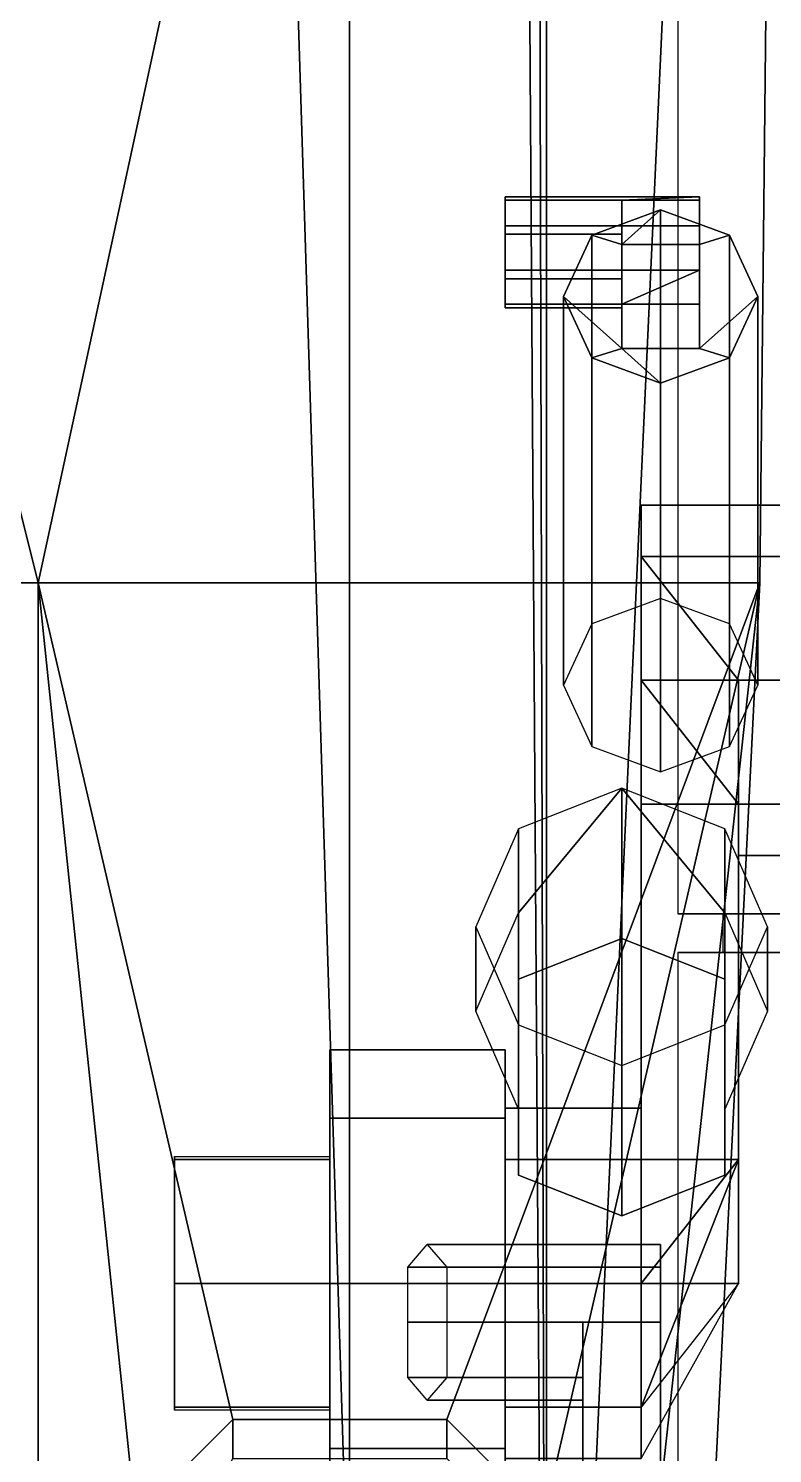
# Model space of a CAD drawing. Header units: millimetres. Extents: x -1.42 to 1.42, y -2.5 to 7.36.
# Drawn here: x 0.665 to 1.047, y -1.787 to -1.055 of the extents above; entities that cross this region are included whole.
import ezdxf

# ---------------------------------------------------------------- set-up
doc = ezdxf.new("R2010")
doc.units = ezdxf.units.MM
doc.header["$MEASUREMENT"] = 0
doc.layers.add('fenders', color=6, linetype='Continuous')
doc.layers.add('suspension', color=5, linetype='Continuous')

msp = doc.modelspace()

# ---------------------------------------------------------------- linework, layer by layer
for points in [[(0.71, 1.94, 0.4700000000000004), (0.8300000000000001, -1.889999999999999, 0.4700000000000002), (-0.8300000000000001, -1.889999999999999, 0.4700000000000002), (-0.71, 1.94, 0.4700000000000002)], [(0.71, 1.939999999999999, 0.4699999999999999), (0.8300000000000001, 1.94, 0.4700000000000002), (0.8300000000000001, -1.889999999999999, 0.4700000000000002), (0.71, 1.939999999999999, 0.4699999999999999)], [(0.9312844036697255, -2.35, 0.9500000000000001), (0.8300000000000001, -1.889999999999999, 0.4700000000000002), (0.8300000000000001, 1.94, 0.4700000000000002), (0.9038532110091753, 1.81, 0.8200000000000001)], [(0.9312844036697254, -2.35, 0.9500000000000001), (0.9312844036697255, -2.35, 0.95), (0.9038532110091753, 1.81, 0.8200000000000001), (0.9207339449541296, 1.79, 0.9)], [(0.9312844036697255, -2.349999999999999, 0.9500000000000001), (0.9312844036697255, -2.349999999999999, 0.9500000000000001), (0.9207339449541296, 1.79, 0.9), (0.9312844036697259, 1.79, 0.9500000000000001)], [(1.022311973888157, 1.759872765340634, 1.381391528426478), (1.060000000000001, 0.46, 1.56), (0.9312844036697254, -2.35, 0.9500000000000001), (0.9312844036697259, 1.79, 0.9500000000000001)], [(0.66, -0.65, 1.56), (0.66, -1.3, 1.56), (0.6699999999999551, -1.339999999999956, 1.560000000000011), (1.060000000000001, 0.4599999999999999, 1.56)], [(1.060000000000001, 0.46, 1.56), (0.67, -1.34, 1.56), (1.041009174311928, -1.34, 1.47), (1.060000000000001, 0.46, 1.56)], [(1.041009174311928, -1.34, 1.47), (0.9908256233287808, -2.350000000000001, 1.232173606210303), (0.9312844036697254, -2.35, 0.9500000000000001), (1.060000000000001, 0.46, 1.56)], [(-0.66, -1.3, 1.56), (-0.6700000000000012, -1.340000000000045, 1.559999999999988), (0.67, -1.339999999999956, 1.560000000000011), (0.66, -1.3, 1.56)], [(-0.6700000000000012, -1.34000000000001, 1.559999999999997), (-0.6699999999999999, -2, 1.396633663366339), (0.67, -2, 1.396633663366339), (0.67, -1.34, 1.56)], [(0.67, -1.34, 1.56), (0.77, -1.77, 1.429306196198254), (0.8800000000000001, -1.77, 1.402622219937127), (1.041009174311928, -1.34, 1.470000000000001)], [(0.6699999999999989, -1.34000000000001, 1.559999999999997), (0.6700000000000002, -2, 1.396633663366339), (0.72, -1.92, 1.416435643564357), (0.72, -1.82, 1.429059038693186)], [(0.6700000000000009, -1.340000000000029, 1.559999999999992), (0.7200000000000001, -1.820000000000002, 1.429059038693188), (0.77, -1.77, 1.429306196198254), (0.6700000000000017, -1.340000000000036, 1.55999999999999)], [(0.8799999999999988, -1.769999999999998, 1.402622219937127), (0.9299999999999999, -1.82, 1.378116902194671), (0.9299999999999999, -1.82, 1.378116902194671), (1.041009174311928, -1.34, 1.470000000000001)], [(0.929999999999997, -1.819999999999953, 1.378116902194686), (0.9299999999999999, -1.93, 1.350889179422394), (0.97, -1.99, 1.326334430178923), (1.041009174311928, -1.34, 1.470000000000001)], [(0.97, -1.99, 1.326334430178923), (0.97, -2.18, 1.279304727208626), (0.9908256233287808, -2.350000000000001, 1.232173606210303), (1.041009174311928, -1.34, 1.470000000000001)], [(0.77, -1.79, 1.464355701148751), (0.77, -1.77, 1.429306196198254), (0.72, -1.82, 1.421781590621972), (0.75, -1.83, 1.459306343097218)], [(0.8800000000000001, -1.79, 1.437671724887622), (0.8800000000000001, -1.77, 1.402622219937125), (0.77, -1.77, 1.429306196198254), (0.77, -1.79, 1.464355701148751)], [(0.9099999999999999, -1.82, 1.422968534242148), (0.9299999999999999, -1.819999999999941, 1.378116902194687), (0.8800000000000001, -1.77, 1.402622219937125), (0.8800000000000001, -1.79, 1.437671724887622)]]:
    msp.add_3dface(points)
at = {"layer": 'fenders'}
for points in [[(0.9988073394495441, -0.8899999999999999, 1.27), (0.9988073394495423, -1.51, 1.27), (1.420000000000001, -1.51, 1.27), (1.42, -0.8900000000000001, 1.27)], [(1.41, -1.51, 1.29), (1.42, -1.51, 1.27), (0.9988073394495423, -1.51, 1.27), (1.022018348623857, -1.51, 1.38)], [(1.022018348623857, -1.51, 1.38), (1.022018348623857, -1.53, 1.38), (1.41, -1.53, 1.29), (1.41, -1.51, 1.29)], [(0.998807339449541, -1.53, 1.27), (0.9988073394495408, -2.140000000000001, 1.27), (1.42, -2.140000000000001, 1.27), (1.42, -1.53, 1.27)], [(1.022018348623857, -1.53, 1.38), (0.9988073394495441, -1.53, 1.27), (1.42, -1.53, 1.27), (1.41, -1.53, 1.29)]]:
    msp.add_3dface(points, dxfattribs=at)
at = {"layer": 'suspension'}
for points in [[(0.9100000000000001, -1.143269804274349, 0.9763802850078136), (0.9100000000000001, -1.141468304511145, 0.9992705098312484), (1.01, -1.141468304511145, 0.9992705098312484), (0.9700000000000001, -1.143269804274349, 0.9763802850078136)], [(0.9100000000000001, -1.141468304511145, 0.9992705098312484), (0.9100000000000001, -1.156380285007814, 1.016730195725651), (1.01, -1.156380285007814, 1.016730195725651), (1.01, -1.141468304511145, 0.9992705098312484)], [(0.9700000000000001, -1.143269804274349, 0.9763802850078136), (1.01, -1.141468304511145, 0.9992705098312484), (1.01, -1.141468304511145, 0.9992705098312484), (1.01, -1.143269804274349, 0.9763802850078136)], [(1.01, -1.156380285007814, 1.016730195725651), (1.01, -1.179270509831248, 1.018531695488855), (1.01, -1.141468304511146, 0.9992705098312484), (1.01, -1.156380285007814, 1.016730195725651)], [(1.01, -1.179270509831248, 1.018531695488855), (1.01, -1.196730195725651, 1.003619714992186), (1.01, -1.143269804274349, 0.9763802850078136), (1.01, -1.141468304511145, 0.9992705098312484)], [(0.9100000000000001, -1.160729490168751, 0.9614683045111454), (0.9100000000000001, -1.143269804274349, 0.9763802850078136), (0.9700000000000001, -1.143269804274349, 0.9763802850078136), (0.9700000000000001, -1.160729490168751, 0.9614683045111454)], [(0.9900000000000002, -1.34790501866296, 0.5307072781607225), (0.9546446609406728, -1.360953507105625, 0.5373558150996947), (0.9546446609406728, -1.161197687220225, 0.9293986857425764), (0.9900000000000002, -1.148149198777559, 0.9227501488036043)], [(0.9700000000000001, -1.165969329261326, 0.9318299587983954), (0.9900000000000002, -1.148149198777559, 0.9227501488036043), (0.9546446609406728, -1.161197687220225, 0.9293986857425764)], [(0.9700000000000001, -1.165969329261326, 0.9318299587983954), (0.9700000000000001, -1.143269804274349, 0.9763802850078136), (0.9700000000000001, -1.143269804274349, 0.9763802850078136), (0.9700000000000001, -1.160729490168751, 0.9614683045111454)], [(0.9700000000000001, -1.165969329261326, 0.9318299587983954), (0.9700000000000001, -1.143269804274349, 0.9763802850078136), (1.01, -1.143269804274349, 0.9763802850078136), (1.01, -1.165969329261326, 0.9318299587983954)], [(1.01, -1.165969329261326, 0.9318299587983954), (1.025355339059328, -1.161197687220225, 0.9293986857425764), (0.9900000000000002, -1.148149198777559, 0.9227501488036043), (0.9700000000000001, -1.165969329261326, 0.9318299587983954)], [(1.025355339059328, -1.360953507105625, 0.5373558150996947), (0.9900000000000002, -1.34790501866296, 0.5307072781607225), (0.9900000000000002, -1.148149198777559, 0.9227501488036043), (1.025355339059328, -1.161197687220225, 0.9293986857425764)], [(1.01, -1.196730195725651, 1.003619714992186), (1.01, -1.219429720712628, 0.9590693887827682), (1.01, -1.165969329261326, 0.9318299587983954), (1.01, -1.143269804274349, 0.9763802850078136)], [(0.9100000000000001, -1.156380285007814, 1.016730195725651), (0.9100000000000001, -1.179270509831248, 1.018531695488855), (1.01, -1.179270509831248, 1.018531695488855), (1.01, -1.156380285007814, 1.016730195725651)], [(0.9100000000000001, -1.183619714992187, 0.963269804274349), (0.9100000000000001, -1.160729490168751, 0.9614683045111454), (0.9700000000000001, -1.160729490168751, 0.9614683045111454), (0.9700000000000001, -1.183619714992187, 0.963269804274349)], [(0.9546446609406728, -1.360953507105625, 0.5373558150996947), (0.9400000000000002, -1.392455344872378, 0.5534068031476997), (0.9400000000000002, -1.192699524986977, 0.9454496737905815), (0.9546446609406728, -1.161197687220225, 0.9293986857425764)], [(0.9700000000000001, -1.219429720712628, 0.9590693887827682), (0.9700000000000001, -1.165969329261326, 0.9318299587983954), (0.9546446609406728, -1.161197687220225, 0.9293986857425764), (0.9400000000000002, -1.192699524986977, 0.9454496737905815)], [(0.9700000000000001, -1.165969329261326, 0.9318299587983954), (0.9700000000000001, -1.160729490168751, 0.9614683045111454), (0.9700000000000001, -1.160729490168751, 0.9614683045111454), (0.9700000000000001, -1.183619714992187, 0.963269804274349)], [(1.01, -1.219429720712628, 0.9590693887827682), (1.04, -1.192699524986977, 0.9454496737905815), (1.025355339059328, -1.161197687220225, 0.9293986857425764), (1.01, -1.165969329261326, 0.9318299587983954)], [(1.04, -1.392455344872378, 0.5534068031476997), (1.025355339059328, -1.360953507105625, 0.5373558150996947), (1.025355339059328, -1.161197687220225, 0.9293986857425764), (1.04, -1.192699524986977, 0.9454496737905815)], [(0.9700000000000001, -1.165969329261326, 0.9318299587983954), (0.9700000000000001, -1.183619714992187, 0.963269804274349), (0.9700000000000001, -1.183619714992187, 0.963269804274349), (0.9700000000000001, -1.219429720712628, 0.9590693887827682)], [(0.9100000000000001, -1.179270509831248, 1.018531695488855), (0.9100000000000001, -1.196730195725651, 1.003619714992186), (0.9700000000000001, -1.196730195725651, 1.003619714992186), (1.01, -1.179270509831248, 1.018531695488855)], [(0.9100000000000001, -1.198531695488855, 0.9807294901687515), (0.9100000000000001, -1.183619714992187, 0.963269804274349), (0.9700000000000001, -1.183619714992187, 0.963269804274349), (0.9700000000000001, -1.198531695488855, 0.9807294901687515)], [(0.9700000000000001, -1.196730195725651, 1.003619714992186), (0.9700000000000001, -1.196730195725651, 1.003619714992186), (1.01, -1.196730195725651, 1.003619714992186), (1.01, -1.179270509831248, 1.018531695488855)], [(0.9700000000000001, -1.183619714992187, 0.963269804274349), (0.9700000000000001, -1.198531695488855, 0.9807294901687515), (0.9700000000000001, -1.198531695488855, 0.9807294901687515), (0.9700000000000001, -1.219429720712628, 0.9590693887827682)], [(0.9400000000000002, -1.392455344872378, 0.5534068031476997), (0.9546446609406728, -1.42395718263913, 0.5694577911957048), (0.9546446609406728, -1.22420136275373, 0.9615006618385866), (0.9400000000000002, -1.192699524986977, 0.9454496737905815)], [(0.9700000000000001, -1.219429720712628, 0.9590693887827682), (0.9400000000000002, -1.192699524986977, 0.9454496737905815), (0.9546446609406728, -1.22420136275373, 0.9615006618385866)], [(1.01, -1.219429720712628, 0.9590693887827682), (1.025355339059328, -1.22420136275373, 0.9615006618385866), (1.04, -1.192699524986977, 0.9454496737905815), (1.01, -1.219429720712628, 0.9590693887827682)], [(1.025355339059328, -1.42395718263913, 0.5694577911957048), (1.04, -1.392455344872378, 0.5534068031476997), (1.04, -1.192699524986977, 0.9454496737905815), (1.025355339059328, -1.22420136275373, 0.9615006618385866)], [(0.9100000000000001, -1.196730195725651, 1.003619714992186), (0.9100000000000001, -1.198531695488855, 0.9807294901687515), (0.9700000000000001, -1.198531695488855, 0.9807294901687515), (0.9700000000000001, -1.196730195725651, 1.003619714992186)], [(0.9700000000000001, -1.198531695488855, 0.9807294901687515), (0.9700000000000001, -1.198531695488855, 0.9807294901687515), (0.9700000000000001, -1.219429720712629, 0.9590693887827682), (0.9700000000000001, -1.196730195725651, 1.003619714992186)], [(0.9700000000000001, -1.196730195725651, 1.003619714992186), (0.9700000000000001, -1.219429720712628, 0.9590693887827682), (1.01, -1.219429720712628, 0.9590693887827682), (1.01, -1.196730195725651, 1.003619714992186)], [(0.9900000000000002, -1.237249851196396, 0.968149198777559), (0.9700000000000001, -1.219429720712628, 0.9590693887827682), (0.9546446609406728, -1.22420136275373, 0.9615006618385866)], [(1.025355339059328, -1.22420136275373, 0.9615006618385866), (1.01, -1.219429720712628, 0.9590693887827682), (0.9700000000000001, -1.219429720712628, 0.9590693887827682), (0.9900000000000002, -1.237249851196396, 0.968149198777559)], [(0.9546446609406728, -1.42395718263913, 0.5694577911957048), (0.9900000000000002, -1.437005671081796, 0.5761063281346772), (0.9900000000000002, -1.237249851196396, 0.968149198777559), (0.9546446609406728, -1.22420136275373, 0.9615006618385866)], [(0.9900000000000002, -1.437005671081796, 0.5761063281346772), (1.025355339059328, -1.42395718263913, 0.5694577911957048), (1.025355339059328, -1.22420136275373, 0.9615006618385866), (0.9900000000000002, -1.237249851196396, 0.968149198777559)], [(0.9799999999999995, -1.3, 0.3999999999999999), (0.9799999999999995, -1.326360389693211, 0.4636396103067892), (1.1, -1.326360389693211, 0.4636396103067892), (1.1, -1.3, 0.3999999999999999)], [(0.9799999999999995, -1.326360389693211, 0.3363603896932106), (0.9799999999999995, -1.3, 0.3999999999999999), (1.1, -1.3, 0.3999999999999999), (1.1, -1.326360389693211, 0.3363603896932106)], [(0.9799999999999995, -1.39, 0.3099999999999999), (0.9799999999999995, -1.326360389693211, 0.4636396103067892), (0.9799999999999995, -1.3, 0.3999999999999999), (0.9799999999999995, -1.326360389693211, 0.3363603896932106)], [(0.9799999999999995, -1.326360389693211, 0.4636396103067892), (1.03, -1.39, 0.49), (1.1, -1.39, 0.4899999999999999), (1.1, -1.326360389693211, 0.4636396103067892)], [(0.9799999999999995, -1.39, 0.3099999999999999), (0.9799999999999995, -1.326360389693211, 0.3363603896932106), (1.1, -1.326360389693211, 0.3363603896932106), (1.1, -1.39, 0.3099999999999999)], [(0.9799999999999995, -1.39, 0.49), (1.030000000000001, -1.390000000000002, 0.4900000000000007), (1.03, -1.39, 0.49), (0.9799999999999995, -1.326360389693211, 0.4636396103067892)], [(0.9799999999999995, -1.453639610306824, 0.336360389693225), (0.9799999999999995, -1.390000000000035, 0.4900000000000142), (0.9799999999999995, -1.326360389693211, 0.4636396103067892), (0.9799999999999995, -1.39, 0.3099999999999999)], [(1.03, -1.453639610306789, 0.3363603896932107), (0.9799999999999995, -1.39, 0.3099999999999999), (1.1, -1.39, 0.3099999999999999), (1.1, -1.453639610306789, 0.3363603896932106)], [(0.9799999999999995, -1.389999999999998, 0.4899999999999991), (0.9799999999999995, -1.636360389693211, 0.5936396103067894), (1.03, -1.636360389693211, 0.5936396103067894), (1.03, -1.39, 0.49)], [(0.9799999999999995, -1.453639610306789, 0.3363603896932107), (0.9799999999999995, -1.39, 0.3100000000000002), (0.9799999999999995, -1.39, 0.3100000000000002), (1.03, -1.453639610306789, 0.3363603896932108)], [(0.9799999999999995, -1.61, 0.53), (0.9799999999999995, -1.636360389693211, 0.5936396103067894), (0.9799999999999995, -1.39, 0.49)], [(0.9799999999999995, -1.636360389693211, 0.4663603896932108), (0.9799999999999995, -1.61, 0.53), (0.9799999999999995, -1.39, 0.49), (0.9799999999999995, -1.453639610306789, 0.3363603896932105)], [(1.03, -1.39, 0.49), (1.03, -1.453639610306789, 0.4636396103067892), (1.1, -1.453639610306789, 0.4636396103067892), (1.1, -1.39, 0.4899999999999999)], [(1.03, -1.636360389693211, 0.5936396103067894), (1.03, -1.636360389693211, 0.5936396103067894), (1.03, -1.453639610306789, 0.4636396103067892), (1.03, -1.39, 0.4899999999999999)], [(0.97, -1.445408382065371, 0.6300283622967995), (0.916966991411009, -1.509562611602703, 0.7563881009168307), (0.916966991411009, -1.543554480983947, 0.8610043177092976), (0.97, -1.522662630659108, 0.8677924913705879)], [(0.97, -1.445408382065371, 0.6300283622967995), (0.916966991411009, -1.466300232390211, 0.6232401886355092), (0.916966991411009, -1.509562611602703, 0.7563881009168307), (0.97, -1.445408382065371, 0.6300283622967995)], [(1.023033008588991, -1.466300232390211, 0.6232401886355092), (0.97, -1.445408382065371, 0.6300283622967995), (0.97, -1.445408382065371, 0.6300283622967995), (1.023033008588991, -1.509562611602703, 0.7563881009168307)], [(1.023033008588991, -1.509562611602703, 0.7563881009168307), (0.97, -1.445408382065371, 0.6300283622967995), (0.97, -1.522662630659108, 0.8677924913705879), (1.023033008588991, -1.543554480983947, 0.8610043177092976)], [(0.9799999999999995, -1.699999999999994, 0.4399999999999976), (0.9799999999999995, -1.453639610306789, 0.3363603896932105), (1.03, -1.453639610306798, 0.3363603896932144), (1.03, -1.7, 0.44)], [(0.9799999999999995, -1.7, 0.4400000000000001), (0.9799999999999995, -1.636360389693211, 0.4663603896932108), (0.9799999999999995, -1.453639610306789, 0.3363603896932105)], [(1.03, -1.453639610306789, 0.4636396103067892), (1.03, -1.48, 0.3999999999999999), (1.1, -1.48, 0.3999999999999999), (1.1, -1.453639610306789, 0.4636396103067892)], [(1.03, -1.48, 0.3999999999999999), (1.03, -1.453639610306789, 0.3363603896932106), (1.1, -1.453639610306789, 0.3363603896932106), (1.1, -1.48, 0.3999999999999999)], [(1.03, -1.636360389693211, 0.5936396103067894), (1.03, -1.7, 0.44), (1.03, -1.48, 0.3999999999999999), (1.03, -1.453639610306789, 0.4636396103067892)], [(1.03, -1.7, 0.44), (1.03, -1.7, 0.44), (1.03, -1.453639610306789, 0.3363603896932106), (1.03, -1.48, 0.3999999999999999)], [(0.916966991411009, -1.466300232390211, 0.6232401886355092), (0.895, -1.516737620787507, 0.6068520877186785), (0.895, -1.56, 0.74), (0.916966991411009, -1.509562611602703, 0.7563881009168307)], [(1.045, -1.516737620787507, 0.6068520877186785), (1.023033008588991, -1.466300232390211, 0.6232401886355092), (1.023033008588991, -1.509562611602703, 0.7563881009168307), (1.045, -1.56, 0.74)], [(0.916966991411009, -1.509562611602703, 0.7563881009168307), (0.9169669914110088, -1.610437388397297, 0.7236118990831693), (0.9169669914110088, -1.644429257778541, 0.8282281158756362), (0.916966991411009, -1.543554480983947, 0.8610043177092976)], [(1.023033008588991, -1.610437388397297, 0.7236118990831693), (1.023033008588991, -1.509562611602703, 0.7563881009168307), (1.023033008588991, -1.543554480983947, 0.8610043177092976), (1.023033008588991, -1.644429257778541, 0.8282281158756362)], [(0.895, -1.516737620787507, 0.6068520877186785), (0.9169669914110088, -1.567175009184804, 0.5904639868018478), (0.9169669914110088, -1.610437388397297, 0.7236118990831693), (0.895, -1.56, 0.74)], [(0.916966991411009, -1.543554480983947, 0.8610043177092976), (0.9169669914110088, -1.644429257778541, 0.8282281158756362), (0.97, -1.665321108103381, 0.8214399422143458), (0.97, -1.522662630659108, 0.8677924913705879)], [(0.97, -1.522662630659108, 0.8677924913705879), (0.97, -1.665321108103381, 0.8214399422143458), (1.023033008588991, -1.644429257778541, 0.8282281158756362), (1.023033008588991, -1.543554480983947, 0.8610043177092976)], [(1.023033008588991, -1.567175009184804, 0.5904639868018478), (1.045, -1.516737620787507, 0.6068520877186785), (1.045, -1.56, 0.74), (1.023033008588991, -1.610437388397297, 0.7236118990831693)], [(0.9169669914110088, -1.567175009184804, 0.5904639868018478), (0.97, -1.588066859509644, 0.5836758131405574), (0.97, -1.665321108103381, 0.8214399422143458), (0.9169669914110088, -1.644429257778541, 0.8282281158756362)], [(0.97, -1.588066859509644, 0.5836758131405574), (1.023033008588991, -1.567175009184804, 0.5904639868018478), (1.023033008588991, -1.644429257778541, 0.8282281158756362), (0.97, -1.665321108103381, 0.8214399422143458)], [(0.8199999999999998, -1.58, 0.53), (0.8199999999999998, -1.615147186257614, 0.6148528137423858), (0.9099999999999997, -1.615147186257615, 0.6148528137423858), (0.9099999999999997, -1.58, 0.53)], [(0.8199999999999998, -1.615147186257614, 0.4451471862576143), (0.8199999999999998, -1.58, 0.53), (0.9099999999999997, -1.58, 0.53), (0.9099999999999997, -1.615147186257615, 0.4451471862576143)], [(0.9099999999999997, -1.58, 0.5299999999999998), (0.9099999999999997, -1.615147186257614, 0.6148528137423854), (0.9099999999999997, -1.636360389693211, 0.5936396103067891), (0.9099999999999997, -1.61, 0.5299999999999998)], [(0.9099999999999997, -1.615147186257614, 0.4451471862576144), (0.9099999999999997, -1.58, 0.53), (0.9099999999999997, -1.61, 0.5300000000000002), (0.9099999999999997, -1.636360389693211, 0.4663603896932109)], [(0.8199999999999998, -1.636360389693211, 0.4663603896932108), (0.8199999999999998, -1.634852813742386, 0.47), (0.8199999999999998, -1.604852813742386, 0.47), (0.8199999999999998, -1.615147186257614, 0.4451471862576143)], [(0.9099999999999997, -1.61, 0.53), (0.9099999999999997, -1.636360389693211, 0.5936396103067894), (0.9799999999999995, -1.636360389693211, 0.5936396103067894), (0.9799999999999995, -1.61, 0.53)], [(0.9099999999999997, -1.636360389693211, 0.4663603896932108), (0.9099999999999997, -1.61, 0.53), (0.9799999999999995, -1.61, 0.53), (0.9799999999999995, -1.636360389693211, 0.4663603896932108)], [(0.8199999999999998, -1.7, 0.4400000000000001), (0.8199999999999998, -1.636360389693211, 0.4663603896932108), (0.8199999999999998, -1.615147186257614, 0.4451471862576143), (0.8199999999999998, -1.7, 0.41)], [(0.8199999999999998, -1.7, 0.41), (0.8199999999999998, -1.615147186257614, 0.4451471862576143), (0.9099999999999997, -1.615147186257615, 0.4451471862576143), (0.9099999999999997, -1.7, 0.41)], [(0.8199999999999998, -1.615147186257614, 0.6148528137423858), (0.8199999999999998, -1.7, 0.65), (0.9099999999999997, -1.7, 0.65), (0.9099999999999997, -1.615147186257615, 0.6148528137423858)], [(0.9099999999999997, -1.7, 0.4100000000000001), (0.9099999999999997, -1.615147186257615, 0.4451471862576143), (0.9099999999999997, -1.636360389693211, 0.4663603896932107), (0.9099999999999997, -1.7, 0.4400000000000002)], [(0.9099999999999997, -1.615147186257614, 0.6148528137423857), (0.9099999999999997, -1.7, 0.6500000000000001), (0.9099999999999997, -1.7, 0.6200000000000001), (0.9099999999999997, -1.636360389693211, 0.5936396103067892)], [(0.7399999999999998, -1.763639610306789, 0.4663603896932108), (0.7399999999999998, -1.765147186257614, 0.47), (0.7399999999999998, -1.634852813742386, 0.47), (0.7399999999999998, -1.636360389693211, 0.4663603896932108)], [(0.7399999999999998, -1.636360389693211, 0.4663603896932108), (0.7399999999999998, -1.634852813742386, 0.47), (0.8199999999999998, -1.634852813742386, 0.47), (0.8199999999999998, -1.636360389693211, 0.4663603896932108)], [(0.7399999999999998, -1.763639610306789, 0.4663603896932108), (0.7399999999999998, -1.636360389693211, 0.4663603896932108), (0.7399999999999998, -1.636360389693211, 0.4663603896932108), (0.7399999999999998, -1.7, 0.4400000000000001)], [(0.7399999999999998, -1.7, 0.4400000000000001), (0.7399999999999998, -1.636360389693211, 0.4663603896932108), (0.8199999999999998, -1.636360389693211, 0.4663603896932108), (0.8199999999999998, -1.7, 0.4400000000000001)], [(0.9099999999999997, -1.7, 0.4400000000000001), (0.9099999999999997, -1.636360389693211, 0.4663603896932108), (0.9799999999999995, -1.636360389693211, 0.4663603896932108), (0.9799999999999995, -1.7, 0.4400000000000001)], [(0.9099999999999997, -1.636360389693211, 0.5936396103067894), (0.9099999999999997, -1.7, 0.62), (0.9799999999999995, -1.7, 0.62), (0.9799999999999995, -1.636360389693211, 0.5936396103067894)], [(0.9799999999999995, -1.76363961030679, 0.5936396103067894), (0.9799999999999995, -1.79, 0.53), (1.03, -1.7, 0.44), (1.03, -1.636360389693211, 0.5936396103067894)], [(0.9799999999999995, -1.7, 0.6200000000000001), (0.9799999999999995, -1.76363961030679, 0.5936396103067895), (1.03, -1.636360389693211, 0.5936396103067895)], [(0.9799999999999995, -1.636360389693211, 0.5936396103067895), (0.9799999999999995, -1.7, 0.6200000000000001), (1.03, -1.636360389693211, 0.5936396103067895)], [(0.86, -1.691715728752538, 0.6517157287525381), (0.87, -1.68, 0.68), (0.99, -1.68, 0.68), (0.99, -1.691715728752538, 0.6517157287525381)], [(0.87, -1.68, 0.68), (0.88, -1.691715728752538, 0.708284271247462), (0.99, -1.691715728752538, 0.708284271247462), (0.99, -1.68, 0.68)], [(0.86, -1.72, 0.64), (0.86, -1.691715728752538, 0.6517157287525381), (0.99, -1.691715728752538, 0.6517157287525381), (0.99, -1.72, 0.64)], [(0.88, -1.691715728752538, 0.708284271247462), (0.88, -1.72, 0.7200000000000001), (0.99, -1.72, 0.7200000000000001), (0.99, -1.691715728752538, 0.708284271247462)], [(0.7399999999999998, -1.763639610306789, 0.4663603896932108), (0.7399999999999998, -1.7, 0.4400000000000001), (0.8199999999999998, -1.7, 0.4400000000000001), (0.8199999999999998, -1.763639610306789, 0.4663603896932108)], [(0.8199999999999998, -1.763639610306789, 0.4663603896932108), (0.8199999999999998, -1.7, 0.4400000000000001), (0.8199999999999998, -1.7, 0.41), (0.8199999999999998, -1.784852813742386, 0.4451471862576143)], [(0.8199999999999998, -1.784852813742386, 0.4451471862576143), (0.8199999999999998, -1.7, 0.41), (0.9099999999999997, -1.7, 0.41), (0.9099999999999997, -1.784852813742386, 0.4451471862576143)], [(0.8199999999999998, -1.7, 0.65), (0.8199999999999998, -1.784852813742386, 0.6148528137423858), (0.9099999999999997, -1.784852813742386, 0.6148528137423858), (0.9099999999999997, -1.7, 0.65)], [(0.9099999999999997, -1.784852813742386, 0.4451471862576144), (0.9099999999999997, -1.7, 0.4100000000000003), (0.9099999999999997, -1.7, 0.4400000000000002), (0.9099999999999997, -1.763639610306789, 0.4663603896932108)], [(0.9099999999999997, -1.76363961030679, 0.4663603896932108), (0.9099999999999997, -1.7, 0.4400000000000001), (0.9799999999999995, -1.7, 0.4400000000000001), (0.9799999999999995, -1.76363961030679, 0.4663603896932108)], [(0.9099999999999997, -1.7, 0.65), (0.9099999999999997, -1.784852813742386, 0.6148528137423858), (0.9099999999999997, -1.76363961030679, 0.5936396103067894), (0.9099999999999997, -1.7, 0.62)], [(0.9099999999999997, -1.7, 0.62), (0.9099999999999997, -1.76363961030679, 0.5936396103067894), (0.9799999999999995, -1.76363961030679, 0.5936396103067894), (0.9799999999999995, -1.7, 0.62)], [(0.9799999999999995, -1.76363961030679, 0.4663603896932109), (0.9799999999999995, -1.7, 0.4400000000000002), (1.03, -1.7, 0.4400000000000002), (1.029999999999999, -1.7, 0.4400000000000003)], [(0.86, -1.748284271247462, 0.6517157287525381), (0.86, -1.72, 0.64), (0.9500000000000001, -1.72, 0.64), (0.9500000000000001, -1.748284271247462, 0.6517157287525381)], [(0.88, -1.72, 0.7200000000000001), (0.88, -1.748284271247462, 0.708284271247462), (0.9500000000000001, -1.748284271247462, 0.708284271247462), (0.9500000000000001, -1.72, 0.7200000000000001)], [(0.9500000000000002, -1.72, 0.72), (0.9500000000000002, -1.72, 0.64), (0.9500000000000002, -1.72, 0.64), (0.9500000000000002, -2.04, 0.6900000000000001)], [(0.9500000000000002, -2.04, 0.6900000000000001), (0.9500000000000002, -1.72, 0.64), (0.9500000000000002, -2.12, 0.6), (0.9500000000000002, -2.1, 0.6900000000000001)], [(0.99, -1.72, 0.64), (0.99, -1.72, 0.72), (0.99, -2.04, 0.6900000000000001), (0.99, -1.72, 0.64)], [(0.99, -1.72, 0.64), (0.99, -2.04, 0.6900000000000001), (0.99, -2.1, 0.6900000000000001), (0.99, -2.12, 0.6)], [(0.87, -1.76, 0.68), (0.86, -1.748284271247462, 0.6517157287525381), (0.9500000000000001, -1.748284271247462, 0.6517157287525381), (0.9500000000000001, -1.76, 0.68)], [(0.88, -1.748284271247462, 0.708284271247462), (0.87, -1.76, 0.68), (0.9500000000000001, -1.76, 0.68), (0.9500000000000001, -1.748284271247462, 0.708284271247462)], [(0.7399999999999998, -1.765147186257614, 0.47), (0.7399999999999998, -1.763639610306789, 0.4663603896932108), (0.8199999999999998, -1.763639610306789, 0.4663603896932108), (0.8199999999999998, -1.765147186257614, 0.47)], [(0.8199999999999998, -1.765147186257614, 0.47), (0.8199999999999998, -1.763639610306789, 0.4663603896932108), (0.8199999999999998, -1.784852813742386, 0.4451471862576143), (0.8199999999999998, -1.795147186257614, 0.47)], [(0.9099999999999997, -1.784852813742386, 0.6148528137423857), (0.9099999999999997, -1.82, 0.5300000000000002), (0.9099999999999997, -1.79, 0.53), (0.9099999999999997, -1.763639610306789, 0.5936396103067894)], [(0.9099999999999997, -1.76363961030679, 0.5936396103067894), (0.9099999999999997, -1.79, 0.53), (0.9799999999999995, -1.79, 0.53), (0.9799999999999995, -1.76363961030679, 0.5936396103067894)], [(0.9099999999999997, -1.82, 0.53), (0.9099999999999997, -1.784852813742386, 0.4451471862576144), (0.9099999999999997, -1.76363961030679, 0.4663603896932107), (0.9099999999999997, -1.79, 0.53)], [(0.9099999999999997, -1.79, 0.53), (0.9099999999999997, -1.76363961030679, 0.4663603896932108), (0.9799999999999995, -1.76363961030679, 0.4663603896932108), (0.9799999999999995, -1.79, 0.53)], [(0.8199999999999998, -1.784852813742386, 0.6148528137423858), (0.8199999999999998, -1.82, 0.53), (0.9099999999999997, -1.82, 0.53), (0.9099999999999997, -1.784852813742386, 0.6148528137423858)], [(0.8199999999999998, -1.82, 0.53), (0.8199999999999998, -1.784852813742386, 0.4451471862576143), (0.9099999999999997, -1.784852813742386, 0.4451471862576143), (0.9099999999999997, -1.82, 0.53)]]:
    msp.add_3dface(points, dxfattribs=at)

doc.saveas('drawing.dxf')
